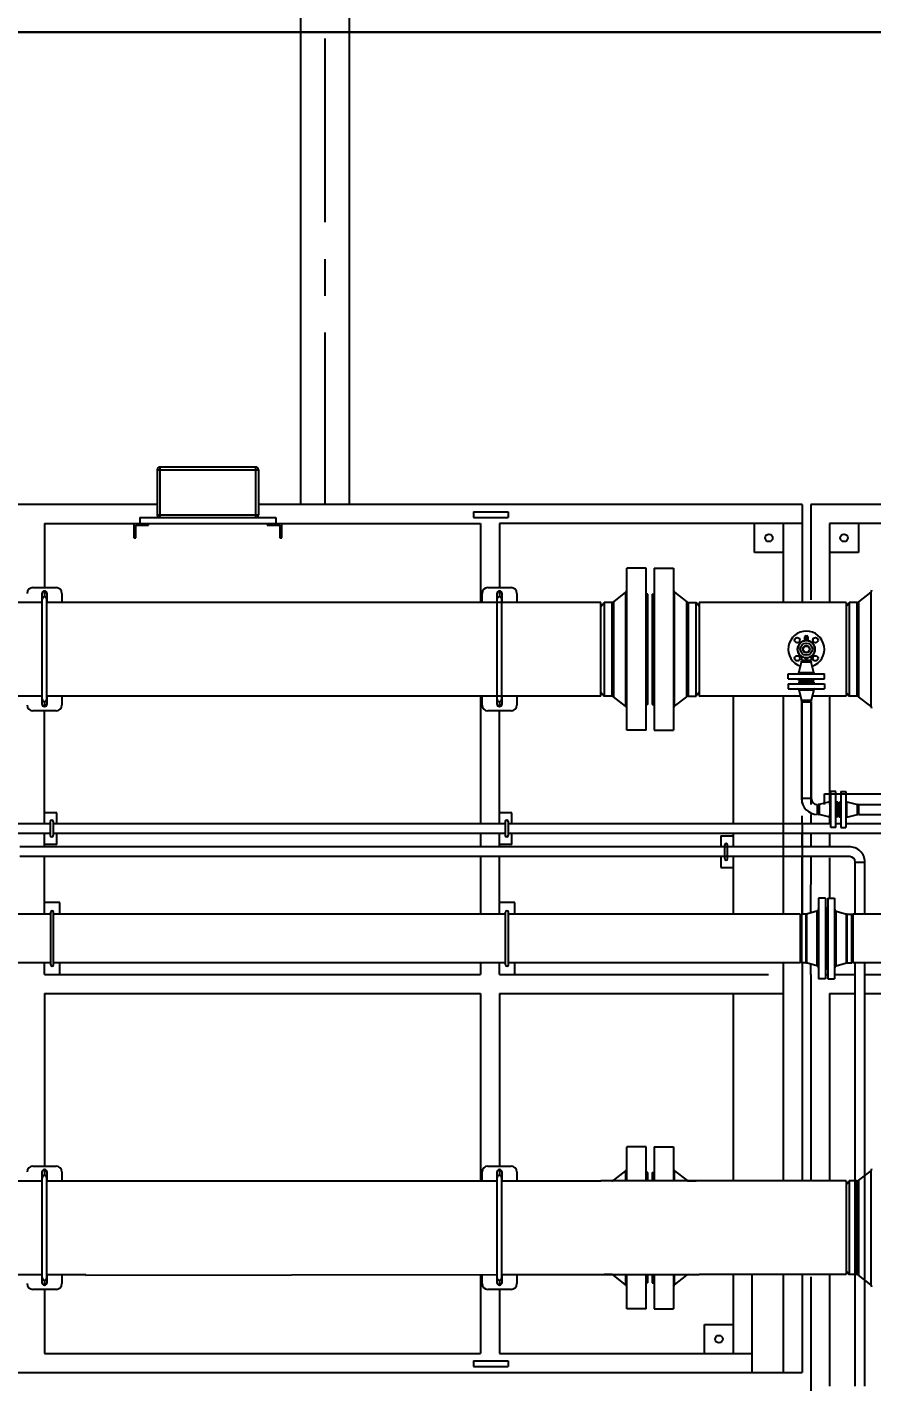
# Model space of a CAD drawing. Header units: millimetres. Extents: x 18255 to 228708, y -2217 to 146640.
# Drawn here: x 92947 to 95868, y 90165 to 94859 of the extents above; entities that cross this region are included whole.
import ezdxf

# ---------------------------------------------------------------- set-up
doc = ezdxf.new("R2010")
doc.units = ezdxf.units.MM
doc.linetypes.add('CENTER', pattern=[50.8, 31.75, -6.35, 6.35, -6.35])
doc.layers.get('0').update_dxf_attribs({"color": 8})
doc.layers.get('Defpoints').update_dxf_attribs({"color": 8})
doc.layers.add('基础', color=8, linetype='Continuous', lineweight=30)
doc.layers.add('设备', color=8, linetype='Continuous')
doc.layers.add('马路中心线', color=8, linetype='CENTER')
doc.styles.add('hztxt', font='', dxfattribs={"width": 0.67})
doc.styles.get('hztxt').set_extended_font_data('FangSong_GB2312')
doc.dimstyles.new('GEN-ANSI', dxfattribs={"dimscale": 80, "dimtxt": 10, "dimasz": 10, "dimexe": 5, "dimexo": 5, "dimgap": 5, "dimtad": 1, "dimdec": 0, "dimdsep": 46, "dimtxsty": 'hztxt', "dimcen": 0, "dimclrd": 3, "dimclre": 3, "dimclrt": 2, "dimadec": 0, "dimazin": 0, "dimtp": 0.1, "dimtm": 0.1, "dimtfac": 0.71, "dimtdec": 0, "dimtmove": 0, "dimatfit": 3, "dimfxl": 0, "dimtolj": 1, "dimtzin": 0, "dimarcsym": 0})

# ---------------------------------------------------------------- blocks, each defined once
blk = doc.blocks.new('*D66')
at = {"color": 3, "lineweight": -2, "transparency": 16777216}
for p, q in [((94375.8, 112841.3), (102770.8, 112841.3)), ((102370.8, 112041.3), (102370.8, 95641.3)), ((98925.8, 94841.3), (102770.8, 94841.3))]:
    blk.add_line(p, q, dxfattribs=at)
at = {"color": 3, "transparency": 16777216}
for points in [[(102237.5, 112041.3), (102504.2, 112041.3), (102370.8, 112841.3)], [(102237.5, 95641.3), (102504.2, 95641.3), (102370.8, 94841.3)]]:
    blk.add_solid(points, dxfattribs=at)
at = {"layer": 'Defpoints', "color": 0, "transparency": 16777216}
for p in [(93975.8, 112841.3), (98525.8, 94841.3), (102370.8, 94841.3)]:
    blk.add_point(p, dxfattribs=at)
at = {"color": 2, "transparency": 16777216, "insert": (101570.8, 103841.3), "char_height": 800, "attachment_point": 5, "rotation": 90, "style": 'hztxt'}
blk.add_mtext('\\A1;18000', dxfattribs=at)

msp = doc.modelspace()

# ---------------------------------------------------------------- linework, layer by layer
at = {"layer": '基础'}
msp.add_line((98525.8, 94841.3), (66525.8, 94841.3), dxfattribs=at)
at = {"layer": '基础', "ltscale": 20}
msp.add_line((66525.8, 94841.3), (98525.8, 94841.3), dxfattribs=at)
at = {"layer": '设备', "color": 2}
for p, q in [((94059.8, 112091.3), (94059.8, 93208.3)), ((93891.8, 110881.6), (93891.8, 93208.3))]:
    msp.add_line(p, q, dxfattribs=at)
at = {"layer": '设备'}
for p, q in [((93396.4, 93328.3), (93396.4, 93173.3)), ((93396.4, 93328.3), (93746.4, 93328.3)), ((93406.4, 93163.3), (93406.4, 93338.3)), ((93736.4, 93338.3), (93406.4, 93338.3)), ((93736.4, 93338.3), (93736.4, 93163.3)), ((93746.4, 93328.3), (93746.4, 93173.3)), ((93396.4, 93208.3), (92895.6, 93208.3)), ((93396.4, 93173.3), (93746.4, 93173.3)), ((95626.6, 93208.3), (93746.4, 93208.3)), ((94489.8, 93183.3), (94489.8, 93163.3)), ((94489.8, 93183.3), (94609.8, 93183.3)), ((94609.8, 93183.3), (94609.8, 93163.3)), ((95626.6, 93208.3), (95626.6, 92870.3)), ((95656.6, 93208.3), (95656.6, 92878.6)), ((96861.4, 93208.3), (95656.6, 93208.3)), ((93006.6, 93143.3), (93006.6, 92921.3)), ((93006.6, 93143.3), (94514.8, 93143.3)), ((93315.9, 93143.3), (93315.9, 93093.3)), ((93321.9, 93093.3), (93321.9, 93137.3)), ((93321.9, 93137.3), (93365.9, 93137.3)), ((93336.4, 93163.3), (93336.4, 93143.3)), ((93336.4, 93163.3), (93806.4, 93163.3)), ((93365.9, 93137.3), (93365.9, 93143.3)), ((93776.9, 93143.3), (93776.9, 93137.3)), ((93776.9, 93137.3), (93820.9, 93137.3)), ((93806.4, 93163.3), (93806.4, 93143.3)), ((93820.9, 93137.3), (93820.9, 93093.3)), ((93826.9, 93093.3), (93826.9, 93143.3)), ((94489.8, 93163.3), (94609.8, 93163.3)), ((94514.8, 93143.3), (94514.8, 92870.3)), ((94579.8, 93143.3), (94579.8, 92921.3)), ((95626.6, 93143.3), (94579.8, 93143.3)), ((95461.6, 93043.3), (95461.6, 93143.3)), ((95561.6, 92870.3), (95561.6, 93143.3)), ((95721.6, 93143.3), (95721.6, 92870.3)), ((96796.4, 93143.3), (95721.6, 93143.3)), ((95821.6, 93143.3), (95821.6, 93043.3)), ((93315.9, 93093.3), (93321.9, 93093.3)), ((93820.9, 93093.3), (93826.9, 93093.3)), ((95561.6, 93043.3), (95461.6, 93043.3)), ((95821.6, 93043.3), (95721.6, 93043.3)), ((95019.8, 92428.3), (95019.8, 92988.3)), ((95086.8, 92988.3), (95019.8, 92988.3)), ((95086.8, 92428.3), (95086.8, 92988.3)), ((95114.6, 92988.3), (95114.6, 92428.3)), ((95114.6, 92988.3), (95181.6, 92988.3)), ((95181.6, 92988.3), (95181.6, 92428.3)), ((92966.6, 92921.3), (93046.6, 92921.3)), ((92997.6, 92900.3), (92997.6, 92870.3)), ((93006.6, 92909.2), (93006.6, 92889.3)), ((93015.6, 92870.3), (93015.6, 92900.3)), ((93066.6, 92901.3), (93066.6, 92870.3)), ((94519.8, 92870.3), (94519.8, 92901.3)), ((94539.8, 92921.3), (94619.8, 92921.3)), ((94570.8, 92900.3), (94570.8, 92870.3)), ((94579.8, 92909.2), (94579.8, 92889.3)), ((94588.8, 92870.3), (94588.8, 92900.3)), ((94639.8, 92901.3), (94639.8, 92870.3)), ((95016, 92905.3), (94974, 92872.4)), ((95016, 92905.3), (95016, 92511.3)), ((95093.2, 92898.8), (95086.8, 92898.8)), ((95093.2, 92517.8), (95093.2, 92898.8)), ((95108.2, 92898.8), (95108.2, 92517.8)), ((95108.2, 92898.8), (95114.6, 92898.8)), ((95185.4, 92905.3), (95227.4, 92872.4)), ((95185.4, 92511.3), (95185.4, 92905.3)), ((95863.8, 92905.3), (95821.8, 92872.4)), ((95863.8, 92905.3), (95863.8, 92511.3)), ((92998.6, 92870.3), (92255.6, 92870.3)), ((92998.6, 92535.3), (92998.6, 92881.3)), ((93014.6, 92535.3), (93014.6, 92881.3)), ((94930.8, 92870.3), (93014.6, 92870.3)), ((94571.8, 92535.3), (94571.8, 92881.3)), ((94587.8, 92535.3), (94587.8, 92881.3)), ((94930.8, 92546.4), (94930.8, 92870.3)), ((94930.8, 92856.3), (94941.6, 92870.3)), ((94941.6, 92870.3), (94941.6, 92546.4)), ((94967.9, 92870.3), (94941.6, 92870.3)), ((94967.9, 92870.3), (94967.9, 92546.4)), ((94974, 92872.4), (94974, 92544.3)), ((95227.4, 92544.3), (95227.4, 92872.4)), ((95233.6, 92546.4), (95233.6, 92870.3)), ((95233.6, 92870.3), (95259.9, 92870.3)), ((95270.6, 92856.3), (95259.9, 92870.3)), ((95259.9, 92546.4), (95259.9, 92870.3)), ((95778.6, 92870.3), (95270.6, 92870.3)), ((95270.6, 92870.3), (95270.6, 92546.4)), ((95778.6, 92870.3), (95778.6, 92546.4)), ((95778.6, 92856.3), (95789.4, 92870.3)), ((95789.4, 92870.3), (95789.4, 92546.4)), ((95815.7, 92870.3), (95789.4, 92870.3)), ((95815.7, 92870.3), (95815.7, 92546.4)), ((95821.8, 92872.4), (95821.8, 92544.3)), ((95636, 92737.9), (95636, 92751.3)), ((95639, 92754.3), (95643, 92754.3)), ((95639, 92748.3), (95643, 92748.3)), ((95641, 92738.3), (95641, 92748.3)), ((95646, 92751.3), (95646, 92737.9)), ((95614.8, 92626.9), (95624, 92663.7)), ((95624.2, 92664.6), (95624, 92663.7)), ((95658, 92663.7), (95624, 92663.7)), ((95624.2, 92683.6), (95624.2, 92670.3)), ((95624.2, 92670.3), (95657.9, 92670.3)), ((95626.2, 92668.3), (95624.2, 92666.8)), ((95624.2, 92664.6), (95624.2, 92666.8)), ((95657.9, 92666.8), (95624.2, 92666.8)), ((95657.9, 92664.6), (95624.2, 92664.6)), ((95626.2, 92668.3), (95655.9, 92668.3)), ((95655.9, 92668.3), (95657.9, 92666.8)), ((95657.9, 92683.6), (95657.9, 92670.3)), ((95657.9, 92664.6), (95657.9, 92666.8)), ((95657.9, 92664.6), (95658, 92663.7)), ((95667.2, 92626.9), (95658, 92663.7)), ((95578.5, 92606.3), (95578.5, 92623.8)), ((95578.5, 92623.8), (95703.5, 92623.8)), ((95578.5, 92606.3), (95703.5, 92606.3)), ((95667.2, 92626.9), (95614.8, 92626.9)), ((95615.5, 92599.9), (95615.5, 92606.3)), ((95666.5, 92599.9), (95666.5, 92606.3)), ((95703.5, 92606.3), (95703.5, 92623.8)), ((94930.8, 92560.4), (94941.6, 92546.4)), ((95270.6, 92560.4), (95259.9, 92546.4)), ((95578.5, 92589), (95578.5, 92571.5)), ((95578.5, 92589), (95703.5, 92589)), ((95578.5, 92571.5), (95703.5, 92571.5)), ((95614.8, 92568.5), (95624, 92531.7)), ((95614.8, 92568.5), (95667.2, 92568.5)), ((95615.5, 92599.9), (95666.5, 92599.9)), ((95615.5, 92595.4), (95615.5, 92589)), ((95615.5, 92595.4), (95666.5, 92595.4)), ((95667.2, 92568.5), (95658, 92531.7)), ((95666.5, 92595.4), (95666.5, 92589)), ((95703.5, 92589), (95703.5, 92571.5)), ((95778.6, 92560.4), (95789.4, 92546.4)), ((92998.6, 92546.4), (92255.6, 92546.4)), ((92997.6, 92546.4), (92997.6, 92519.3)), ((93006.6, 92527.3), (93006.6, 92510.4)), ((94930.8, 92546.4), (93014.6, 92546.4)), ((93015.6, 92519.3), (93015.6, 92546.4)), ((93066.6, 92546.4), (93066.6, 92515.3)), ((94514.8, 92546.4), (94514.8, 92105.2)), ((94519.8, 92515.3), (94519.8, 92546.4)), ((94570.8, 92546.4), (94570.8, 92519.3)), ((94579.8, 92527.3), (94579.8, 92510.4)), ((94588.8, 92519.3), (94588.8, 92546.4)), ((94639.8, 92546.4), (94639.8, 92515.3)), ((94967.9, 92546.4), (94941.6, 92546.4)), ((95016, 92511.3), (94974, 92544.3)), ((95093.2, 92517.8), (95086.8, 92517.8)), ((95108.2, 92517.8), (95114.6, 92517.8)), ((95185.4, 92511.3), (95227.4, 92544.3)), ((95233.6, 92546.4), (95259.9, 92546.4)), ((95620.3, 92546.4), (95270.6, 92546.4)), ((95388.8, 92105.2), (95388.8, 92546.4)), ((95561.6, 91792.5), (95561.6, 92546.4)), ((95624.2, 92530.7), (95624, 92531.7)), ((95624, 92531.7), (95658, 92531.7)), ((95624.2, 92530.7), (95624.2, 92528.6)), ((95624.2, 92530.7), (95657.9, 92530.7)), ((95626.2, 92527), (95624.2, 92528.6)), ((95624.2, 92528.6), (95657.9, 92528.6)), ((95624.2, 92527), (95624.2, 92192.3)), ((95624.2, 92527), (95657.9, 92527)), ((95626.6, 92175.8), (95626.6, 92527)), ((95655.9, 92527), (95657.9, 92528.6)), ((95656.6, 92527), (95656.6, 92171.2)), ((95657.9, 92530.7), (95658, 92531.7)), ((95657.9, 92530.7), (95657.9, 92528.6)), ((95657.9, 92527), (95657.9, 92192.3)), ((95778.6, 92546.4), (95661.7, 92546.4)), ((95721.6, 92546.4), (95721.6, 92171.2)), ((95815.7, 92546.4), (95789.4, 92546.4)), ((95863.8, 92511.3), (95821.8, 92544.3)), ((93046.6, 92495.3), (92966.6, 92495.3)), ((93006.6, 92105.2), (93006.6, 92495.3)), ((94619.8, 92495.3), (94539.8, 92495.3)), ((94579.8, 92105.2), (94579.8, 92495.3)), ((95086.8, 92428.3), (95019.8, 92428.3)), ((95114.6, 92428.3), (95181.6, 92428.3)), ((95657.9, 92192.3), (95624.2, 92192.3)), ((95703.3, 92171.2), (95703.3, 92208.3)), ((95703.3, 92208.3), (97045.5, 92208.3)), ((95725.5, 92091.8), (95725.5, 92216.8)), ((95743, 92216.8), (95725.5, 92216.8)), ((95743, 92091.8), (95743, 92216.8)), ((95760.3, 92216.8), (95760.3, 92091.8)), ((95760.3, 92216.8), (95777.8, 92216.8)), ((95777.8, 92216.8), (95777.8, 92091.8)), ((93049.6, 92143.3), (93006.6, 92143.3)), ((93049.6, 92105.2), (93049.6, 92143.3)), ((94622.8, 92143.3), (94579.8, 92143.3)), ((94622.8, 92105.2), (94622.8, 92143.3)), ((95656.6, 92137.5), (95656.6, 92105.2)), ((95679, 92171.2), (95679, 92137.5)), ((95681, 92169.2), (95682.5, 92171.2)), ((95681, 92139.5), (95681, 92169.2)), ((95681, 92139.5), (95682.5, 92137.5)), ((95682.5, 92171.2), (95682.5, 92137.5)), ((95684.7, 92171.2), (95682.5, 92171.2)), ((95684.7, 92137.5), (95682.5, 92137.5)), ((95684.7, 92171.2), (95685.7, 92171.3)), ((95684.7, 92171.2), (95684.7, 92137.5)), ((95684.7, 92137.5), (95685.7, 92137.4)), ((95722.5, 92180.6), (95685.7, 92171.3)), ((95685.7, 92171.3), (95685.7, 92137.4)), ((95722.5, 92128.1), (95685.7, 92137.4)), ((95721.6, 92137.5), (95721.6, 92105.2)), ((95722.5, 92180.6), (95722.5, 92128.1)), ((95749.4, 92179.8), (95743, 92179.8)), ((95749.4, 92128.8), (95749.4, 92179.8)), ((95753.9, 92179.8), (95753.9, 92128.8)), ((95753.9, 92179.8), (95760.3, 92179.8)), ((95780.8, 92128.1), (95780.8, 92180.6)), ((95780.8, 92180.6), (95817.6, 92171.3)), ((95780.8, 92128.1), (95817.6, 92137.4)), ((95817.6, 92137.4), (95817.6, 92171.3)), ((95818.6, 92171.2), (95817.6, 92171.3)), ((95818.6, 92137.5), (95817.6, 92137.4)), ((95818.6, 92137.5), (95818.6, 92171.2)), ((95818.6, 92171.2), (95820.8, 92171.2)), ((95818.6, 92137.5), (95820.8, 92137.5)), ((95822.3, 92169.2), (95820.8, 92171.2)), ((95820.8, 92137.5), (95820.8, 92171.2)), ((95822.3, 92139.5), (95820.8, 92137.5)), ((95822.3, 92137.5), (95822.3, 92171.2)), ((95822.3, 92171.2), (97207.4, 92171.2)), ((95822.3, 92137.5), (97207.4, 92137.5)), ((93026.6, 92105.2), (92017.9, 92105.2)), ((93026.6, 92112.3), (93026.6, 92064.3)), ((93036.6, 92112.3), (93036.6, 92064.3)), ((94599.8, 92105.2), (93036.6, 92105.2)), ((94599.8, 92112.3), (94599.8, 92064.3)), ((94609.8, 92112.3), (94609.8, 92064.3)), ((95725.5, 92105.2), (94609.8, 92105.2)), ((95626.6, 92105.2), (95626.6, 92132.9)), ((95626.6, 92105.2), (95626.6, 91792.5)), ((95743, 92091.8), (95725.5, 92091.8)), ((95749.4, 92128.8), (95743, 92128.8)), ((95760.3, 92105.2), (95743, 92105.2)), ((95753.9, 92128.8), (95760.3, 92128.8)), ((95760.3, 92091.8), (95777.8, 92091.8)), ((95910.7, 92105.2), (95777.8, 92105.2)), ((93026.6, 92071.5), (92017.9, 92071.5)), ((93006.6, 92025.2), (93006.6, 92071.5)), ((94599.8, 92071.5), (93036.6, 92071.5)), ((93049.6, 92033.3), (93049.6, 92071.5)), ((94514.8, 92071.5), (94514.8, 92025.2)), ((94579.8, 92025.2), (94579.8, 92071.5)), ((95910.7, 92071.5), (94609.8, 92071.5)), ((94622.8, 92033.3), (94622.8, 92071.5)), ((95345.8, 92063.3), (95345.8, 92025.2)), ((95345.8, 92063.3), (95388.8, 92063.3)), ((95388.8, 92025.2), (95388.8, 92071.5)), ((95626.6, 92025.2), (95626.6, 92071.5)), ((95656.6, 92071.5), (95656.6, 92025.2)), ((95721.6, 92071.5), (95721.6, 92030.1)), ((95714.7, 92025.2), (92921.6, 92025.2)), ((93049.6, 92033.3), (93006.6, 92033.3)), ((94622.8, 92033.3), (94579.8, 92033.3)), ((95358.8, 91984.3), (95358.8, 92032.3)), ((95368.8, 91984.3), (95368.8, 92032.3)), ((95792.9, 92025.2), (95714.7, 92025.2)), ((95722.5, 91991.5), (92921.6, 91991.5)), ((93006.6, 91792.5), (93006.6, 91991.5)), ((94514.8, 91991.5), (94514.8, 91792.5)), ((94579.8, 91792.5), (94579.8, 91991.5)), ((95345.8, 91991.5), (95345.8, 91953.3)), ((95345.8, 91953.3), (95388.8, 91953.3)), ((95388.8, 91792.5), (95388.8, 91991.5)), ((95626.6, 91792.5), (95626.6, 91991.5)), ((95656.6, 91991.5), (95655.5, 91796.6)), ((95792.9, 91991.5), (95714.7, 91991.5)), ((95721.6, 91986.6), (95721.6, 91848.3)), ((95809.7, 91972.3), (95843.5, 91972.3)), ((95809.8, 91792.5), (95809.8, 91972.3)), ((95843.5, 91792.5), (95843.5, 91972.3)), ((93059.6, 91833.3), (93006.6, 91833.3)), ((93059.6, 91792.5), (93059.6, 91833.3)), ((94632.8, 91833.3), (94579.8, 91833.3)), ((94632.8, 91792.5), (94632.8, 91833.3)), ((95683.3, 91848.3), (95683.3, 91568.3)), ((95707.2, 91848.3), (95683.3, 91848.3)), ((95707.2, 91848.3), (95707.2, 91568.3)), ((95708.8, 91816.3), (95707.2, 91816.3)), ((95708.8, 91816.3), (95708.8, 91600.3)), ((95713.3, 91816.3), (95713.3, 91600.3)), ((95713.3, 91816.3), (95714.9, 91816.3)), ((95714.9, 91848.3), (95714.9, 91568.3)), ((95714.9, 91848.3), (95738.8, 91848.3)), ((95738.8, 91848.3), (95738.8, 91568.3)), ((93028.1, 91792.5), (90502.3, 91792.5)), ((93028.1, 91617.3), (93028.1, 91799.3)), ((93038.1, 91617.3), (93038.1, 91799.3)), ((94601.3, 91792.5), (93038.1, 91792.5)), ((94601.3, 91617.3), (94601.3, 91799.3)), ((94611.3, 91617.3), (94611.3, 91799.3)), ((95619.8, 91792.5), (94611.3, 91792.5)), ((95619.8, 91792.5), (95619.8, 91624.2)), ((95619.8, 91787.3), (95623.8, 91792.5)), ((95623.8, 91792.5), (95623.8, 91624.2)), ((95639.7, 91792.5), (95623.8, 91792.5)), ((95639.7, 91792.5), (95641.9, 91792.8)), ((95639.7, 91792.5), (95639.7, 91624.2)), ((95677.5, 91802.7), (95641.9, 91792.8)), ((95641.9, 91792.8), (95641.9, 91623.9)), ((95677.5, 91802.7), (95677.5, 91614)), ((95744.7, 91614), (95744.7, 91802.7)), ((95744.7, 91802.7), (95780.3, 91792.8)), ((95780.3, 91623.9), (95780.3, 91792.8)), ((95782.4, 91792.5), (95780.3, 91792.8)), ((95782.4, 91624.2), (95782.4, 91792.5)), ((95782.4, 91792.5), (95798.4, 91792.5)), ((95802.3, 91787.3), (95798.4, 91792.5)), ((95798.4, 91624.2), (95798.4, 91792.5)), ((95802.3, 91792.5), (95802.3, 91624.2)), ((96689.1, 91792.5), (95802.3, 91792.5)), ((93028.1, 91624.2), (90502.3, 91624.2)), ((93006.6, 91583.3), (93006.6, 91624.2)), ((94601.3, 91624.2), (93038.1, 91624.2)), ((93059.6, 91583.3), (93059.6, 91624.2)), ((94514.8, 91624.2), (94514.8, 91583.3)), ((94579.8, 91583.3), (94579.8, 91624.2)), ((95619.8, 91624.2), (94611.3, 91624.2)), ((94632.8, 91583.3), (94632.8, 91624.2)), ((95561.6, 90870.3), (95561.6, 91624.2)), ((95619.8, 91629.3), (95623.8, 91624.2)), ((95639.7, 91624.2), (95623.8, 91624.2)), ((95626.6, 91624.2), (95626.6, 90870.3)), ((95639.7, 91624.2), (95641.9, 91623.9)), ((95677.5, 91614), (95641.9, 91623.9)), ((95656.6, 91583.3), (95656.6, 91619.8)), ((95744.7, 91614), (95780.3, 91623.9)), ((95782.4, 91624.2), (95780.3, 91623.9)), ((95782.4, 91624.2), (95798.4, 91624.2)), ((95802.3, 91629.3), (95798.4, 91624.2)), ((96301, 91624.2), (95802.3, 91624.2)), ((95809.8, 91257.1), (95809.8, 91624.2)), ((95843.5, 91255), (95843.5, 91624.2)), ((93006.6, 91583.3), (93740.4, 91583.3)), ((93740.4, 91583.3), (94514.8, 91583.3)), ((94579.8, 91583.3), (95510.5, 91583.3)), ((95656.6, 91583.3), (95656.6, 90870.3)), ((95708.8, 91600.3), (95707.2, 91600.3)), ((95707.2, 91583.3), (95714.9, 91583.3)), ((95713.3, 91600.3), (95714.9, 91600.3)), ((95738.8, 91583.3), (95809.8, 91583.3)), ((95843.5, 91583.3), (96294.7, 91583.3)), ((95707.2, 91568.3), (95683.3, 91568.3)), ((95714.9, 91568.3), (95738.8, 91568.3)), ((93006.6, 91518.3), (93006.6, 91056.8)), ((93006.6, 91518.3), (93740.4, 91518.3)), ((93740.4, 91518.3), (94514.8, 91518.3)), ((94514.8, 91518.3), (94514.8, 90870.3)), ((94579.8, 91518.3), (94579.8, 90921.3)), ((94579.8, 91518.3), (95561.9, 91518.3)), ((95388.8, 90870.3), (95388.8, 91518.3)), ((95721.6, 91518.3), (95721.6, 91079.2)), ((95721.6, 91518.3), (95809.8, 91518.3)), ((95843.5, 91518.3), (96752.9, 91518.3)), ((95809.8, 90161.2), (95809.8, 91257.1)), ((95843.5, 90161.2), (95843.5, 91255)), ((95721.6, 91212.1), (95721.6, 90870.3)), ((93006.6, 91056.8), (93006.6, 90921.3)), ((95086.8, 90988.3), (95019.8, 90988.3)), ((95019.8, 90870.3), (95019.8, 90988.3)), ((95086.8, 90870.3), (95086.8, 90988.3)), ((95114.6, 90988.3), (95114.6, 90870.3)), ((95114.6, 90988.3), (95181.6, 90988.3)), ((95181.6, 90988.3), (95181.6, 90870.3)), ((95388.8, 90870.3), (95388.8, 90999.8)), ((92966.6, 90921.3), (93046.6, 90921.3)), ((94539.8, 90921.3), (94619.8, 90921.3)), ((92255.6, 90870.3), (92998.6, 90870.3)), ((92997.6, 90900.3), (92997.6, 90870.3)), ((92998.6, 90535.3), (92998.6, 90881.3)), ((93006.6, 90909.2), (93006.6, 90889.3)), ((93014.6, 90535.3), (93014.6, 90881.3)), ((93014.6, 90870.3), (94299.7, 90870.3)), ((93015.6, 90870.3), (93015.6, 90900.3)), ((93066.6, 90901.3), (93066.6, 90870.3)), ((94299.7, 90870.3), (94571.8, 90870.3)), ((94519.8, 90870.3), (94519.8, 90901.3)), ((94570.8, 90900.3), (94570.8, 90870.3)), ((94571.8, 90535.3), (94571.8, 90881.3)), ((94579.8, 90909.2), (94579.8, 90889.3)), ((94587.8, 90535.3), (94587.8, 90881.3)), ((94587.8, 90870.3), (94930.8, 90870.3)), ((94588.8, 90870.3), (94588.8, 90900.3)), ((94639.8, 90901.3), (94639.8, 90870.3)), ((95270.6, 90870.3), (94930.8, 90870.3)), ((94967.9, 90870.3), (94941.6, 90870.3)), ((95016, 90905.3), (94974, 90872.4)), ((94974, 90872.4), (94974, 90870.3)), ((95016, 90905.3), (95016, 90870.3)), ((95093.2, 90898.8), (95086.8, 90898.8)), ((95093.2, 90870.3), (95093.2, 90898.8)), ((95108.2, 90898.8), (95108.2, 90870.3)), ((95108.2, 90898.8), (95114.6, 90898.8)), ((95185.4, 90905.3), (95227.4, 90872.4)), ((95185.4, 90870.3), (95185.4, 90905.3)), ((95227.4, 90870.3), (95227.4, 90872.4)), ((95233.6, 90870.3), (95259.9, 90870.3)), ((95620.3, 90870.3), (95270.6, 90870.3)), ((95778.6, 90870.3), (95620.3, 90870.3)), ((95778.6, 90870.3), (95778.6, 90546.4)), ((95778.6, 90856.3), (95789.4, 90870.3)), ((95789.4, 90870.3), (95789.4, 90546.4)), ((95815.7, 90870.3), (95789.4, 90870.3)), ((95815.7, 90870.3), (95815.7, 90546.4)), ((95863.8, 90905.3), (95821.8, 90872.4)), ((95821.8, 90872.4), (95821.8, 90544.3)), ((95863.8, 90905.3), (95863.8, 90511.3)), ((92255.6, 90546.4), (92998.6, 90546.4)), ((92997.6, 90546.4), (92997.6, 90519.3)), ((93014.6, 90546.4), (93149.4, 90546.4)), ((93015.6, 90519.3), (93015.6, 90546.4)), ((93066.6, 90546.4), (93066.6, 90515.3)), ((93149.4, 90544.4), (94571.8, 90546.4)), ((94514.8, 90546.4), (94514.8, 90273.3)), ((94519.8, 90515.3), (94519.8, 90546.4)), ((94570.8, 90546.4), (94570.8, 90519.3)), ((94587.8, 90546.4), (94930.8, 90546.4)), ((94588.8, 90519.3), (94588.8, 90546.4)), ((94639.8, 90546.4), (94639.8, 90515.3)), ((94930.8, 90546.4), (95270.6, 90546.4)), ((94967.9, 90546.4), (94941.6, 90546.4)), ((94974, 90546.4), (94974, 90544.3)), ((95016, 90511.3), (94974, 90544.3)), ((95016, 90546.4), (95016, 90511.3)), ((95019.8, 90428.3), (95019.8, 90546.4)), ((95086.8, 90428.3), (95086.8, 90546.4)), ((95093.2, 90517.8), (95093.2, 90546.4)), ((95108.2, 90546.4), (95108.2, 90517.8)), ((95114.6, 90546.4), (95114.6, 90428.3)), ((95181.6, 90546.4), (95181.6, 90428.3)), ((95185.4, 90511.3), (95185.4, 90546.4)), ((95185.4, 90511.3), (95227.4, 90544.3)), ((95227.4, 90544.3), (95227.4, 90546.4)), ((95233.6, 90546.4), (95259.9, 90546.4)), ((95778.6, 90546.4), (95270.6, 90546.4)), ((95388.8, 90273.3), (95388.8, 90546.4)), ((95453.8, 90208.3), (95453.8, 90546.4)), ((95561.6, 90208.3), (95561.6, 90546.4)), ((95626.6, 90546.4), (95626.6, 90208.3)), ((95721.6, 90546.4), (95721.6, 90161.2)), ((95778.6, 90560.4), (95789.4, 90546.4)), ((95815.7, 90546.4), (95789.4, 90546.4)), ((95863.8, 90511.3), (95821.8, 90544.3)), ((93046.6, 90495.3), (92966.6, 90495.3)), ((93006.6, 90527.3), (93006.6, 90510.4)), ((93006.6, 90495.3), (93006.6, 90466.8)), ((94619.8, 90495.3), (94539.8, 90495.3)), ((94579.8, 90527.3), (94579.8, 90510.4)), ((94579.8, 90495.3), (94579.8, 90273.3)), ((95093.2, 90517.8), (95086.8, 90517.8)), ((95108.2, 90517.8), (95114.6, 90517.8)), ((95656.6, 90538.1), (95656.6, 90145)), ((93006.6, 90466.8), (93006.6, 90273.3)), ((95086.8, 90428.3), (95019.8, 90428.3)), ((95114.6, 90428.3), (95181.6, 90428.3)), ((95288.8, 90273.3), (95288.8, 90373.3)), ((95288.8, 90373.3), (95388.8, 90373.3)), ((93006.6, 90273.3), (94514.8, 90273.3)), ((94579.8, 90273.3), (95453.8, 90273.3)), ((94489.8, 90248.3), (94489.8, 90228.3)), ((94489.8, 90248.3), (94609.8, 90248.3)), ((94489.8, 90228.3), (94609.8, 90228.3)), ((94609.8, 90248.3), (94609.8, 90228.3)), ((87618.9, 90208.3), (95626.6, 90208.3))]:
    msp.add_line(p, q, dxfattribs=at)
for centre, radius in [((95511.6, 93093.3), 13), ((95771.6, 93093.3), 13), ((95609.5, 92739.8), 9), ((95672.5, 92739.8), 9), ((95641, 92708.3), 30), ((95641, 92708.3), 21), ((95641, 92708.3), 12.5), ((95641, 92708.3), 11), ((95609.5, 92676.9), 9), ((95672.5, 92676.9), 9), ((95338.8, 90323.3), 13)]:
    msp.add_circle(centre, radius, dxfattribs=at)
for centre, radius, start, end in [((93406.4, 93328.3), 10, 90, 180), ((93736.4, 93328.3), 10, 0, 90), ((93406.4, 93173.3), 10, 180, 270), ((93736.4, 93173.3), 10, 270, 0), ((92966.6, 92901.3), 20, 90, 180), ((93006.6, 92900.3), 9, 0, 180), ((93006.6, 92881.3), 8, 0, 180), ((93046.6, 92901.3), 20, 0, 90), ((94539.8, 92901.3), 20, 90, 180), ((94579.8, 92900.3), 9, 0, 180), ((94579.8, 92881.3), 8, 0, 180), ((94619.8, 92901.3), 20, 0, 90), ((95009.8, 92913.2), 10, 308.1155, 0), ((95191.6, 92913.2), 10, 180, 231.8845), ((95857.6, 92913.2), 10, 308.1155, 0), ((94967.9, 92880.3), 10, 270, 308.1155), ((95233.6, 92880.3), 10, 231.8845, 270), ((95815.7, 92880.3), 10, 270, 308.1155), ((95641, 92708.3), 62.5, 289.2334, 250.7666), ((95639, 92751.3), 3, 90, 270), ((95643, 92751.3), 3, 270, 90), ((95641, 92708.3), 30.1, 99.5931, 235.8812), ((95641, 92708.3), 30.1, 304.1152, 80.4075), ((95610.9, 92627.8), 4, 270, 345.8634), ((95671.1, 92627.8), 4, 194.1366, 270), ((95610.9, 92567.5), 4, 14.1366, 90), ((95671.1, 92567.5), 4, 90, 165.8634), ((92966.6, 92515.3), 20, 180, 270), ((93006.6, 92519.3), 9, 180, 0), ((93006.6, 92535.3), 8, 180, 0), ((93046.6, 92515.3), 20, 270, 0), ((94539.8, 92515.3), 20, 180, 270), ((94579.8, 92519.3), 9, 180, 0), ((94579.8, 92535.3), 8, 180, 0), ((94619.8, 92515.3), 20, 270, 0), ((94967.9, 92536.4), 10, 51.8845, 90), ((95233.6, 92536.4), 10, 90, 128.1155), ((95815.7, 92536.4), 10, 51.8845, 90), ((95009.8, 92503.5), 10, 0, 51.8845), ((95191.6, 92503.5), 10, 128.1155, 180), ((95857.6, 92503.5), 10, 0, 51.8845), ((95679, 92192.3), 54.9, 180, 270), ((95679, 92192.3), 21.1, 180, 270), ((95721.5, 92184.5), 4, 284.1366, 360), ((95781.8, 92184.5), 4, 180, 255.8634), ((93031.6, 92112.3), 5, 0, 180), ((94604.8, 92112.3), 5, 0, 180), ((95721.5, 92124.2), 4, 0, 75.8634), ((95781.8, 92124.2), 4, 104.1366, 180), ((93031.6, 92064.3), 5, 180, 0), ((94604.8, 92064.3), 5, 180, 0), ((95363.8, 92032.3), 5, 0, 180), ((95790.6, 91972.3), 52.9, 0, 91.8025), ((95363.8, 91984.3), 5, 180, 0), ((95790.6, 91972.3), 19.2, 0, 90), ((95675.3, 91810.4), 8, 285.5797, 0), ((95746.8, 91810.4), 8, 180, 254.4203), ((93033.1, 91799.3), 5, 0, 180), ((94606.3, 91799.3), 5, 0, 180), ((93033.1, 91617.3), 5, 180, 0), ((94606.3, 91617.3), 5, 180, 0), ((95675.3, 91606.3), 8, 0, 74.4203), ((95746.8, 91606.3), 8, 105.5797, 180), ((92966.6, 90901.3), 20, 90, 180), ((93046.6, 90901.3), 20, 0, 90), ((94539.8, 90901.3), 20, 90, 180), ((94619.8, 90901.3), 20, 0, 90), ((93006.6, 90900.3), 9, 0, 180), ((93006.6, 90881.3), 8, 0, 180), ((94579.8, 90900.3), 9, 0, 180), ((94579.8, 90881.3), 8, 0, 180), ((94967.9, 90880.3), 10, 270, 308.1155), ((95009.8, 90913.2), 10, 308.1155, 0), ((95191.6, 90913.2), 10, 180, 231.8845), ((95233.6, 90880.3), 10, 231.8845, 270), ((95815.7, 90880.3), 10, 270, 308.1155), ((95857.6, 90913.2), 10, 308.1155, 0), ((94967.9, 90536.4), 10, 51.8845, 90), ((95233.6, 90536.4), 10, 90, 128.1155), ((95815.7, 90536.4), 10, 51.8845, 90), ((92966.6, 90515.3), 20, 180, 270), ((93006.6, 90519.3), 9, 180, 0), ((93006.6, 90535.3), 8, 180, 0), ((93046.6, 90515.3), 20, 270, 0), ((94539.8, 90515.3), 20, 180, 270), ((94579.8, 90519.3), 9, 180, 0), ((94579.8, 90535.3), 8, 180, 0), ((94619.8, 90515.3), 20, 270, 0), ((95009.8, 90503.5), 10, 0, 51.8845), ((95191.6, 90503.5), 10, 128.1155, 180), ((95857.6, 90503.5), 10, 0, 51.8845)]:
    msp.add_arc(centre, radius, start, end, dxfattribs=at)
for points, start_tangent, end_tangent in [([(95634.3, 92679.1), (95635.1, 92678.5), (95636.5, 92677.7), (95638, 92677), (95639.5, 92676.6), (95641, 92676.5)], (0.77254, -0.634966), (1, -0.00007)), ([(95641, 92676.5), (95642.5, 92676.6), (95644.1, 92677), (95645.6, 92677.7), (95646.9, 92678.5), (95647.7, 92679.1)], (1, 0.000064), (0.77265, 0.634832))]:
    msp.add_spline(points, degree=3, dxfattribs=dict(at, start_tangent=start_tangent, end_tangent=end_tangent))
at = {"layer": '马路中心线', "ltscale": 20}
msp.add_line((93975.8, 112091.3), (93975.8, 93208.3), dxfattribs=at)

# ---------------------------------------------------------------- dimensions: what is measured, and where the dimension line sits
dim = msp.add_linear_dim(base=(102370.8, 94841.3), p1=(93975.8, 112841.3), p2=(98525.8, 94841.3), angle=90, dimstyle='GEN-ANSI', override={"dimpost": '<>'})
dim.commit()
dim.dimension.update_dxf_attribs({"geometry": '*D66', "text_midpoint": (101570.8, 103841.3)})

doc.saveas('drawing.dxf')
